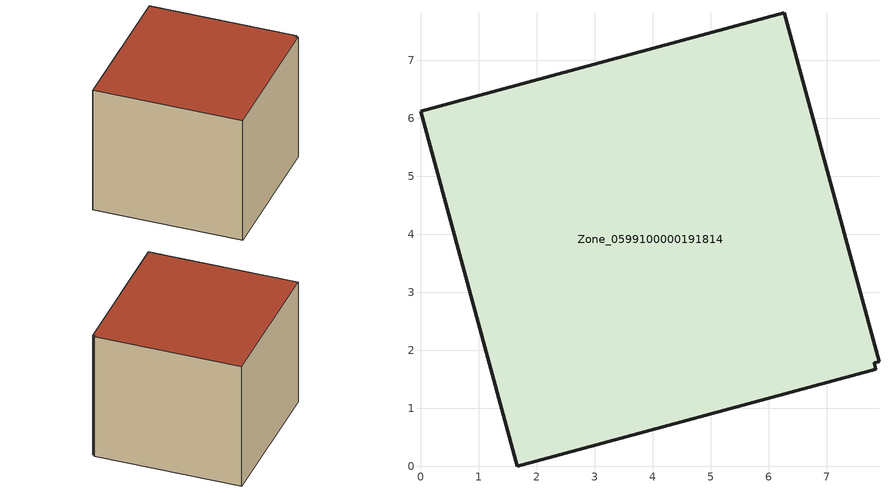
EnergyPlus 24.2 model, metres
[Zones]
Zone_0599100000191814
 floor ground (C_G): 7.9,1.8 7.82,1.78 7.85,1.68 1.67,0 0,6.12 6.26,7.82 z0
 wall outside (C_F): 7.9,1.8 6.26,7.82 0,6.12 1.67,0 7.85,1.68 7.82,1.78 7.9,1.8 z0:5.67
 roof outside (C_R): 7.82,1.78 7.9,1.8 6.26,7.82 0,6.12 1.67,0 7.85,1.68 z5.67
[BUILDING]
Pand.0599100000191814: North Axis=0; Terrain=City; Loads Convergence Tolerance Value=0.04; Temperature Convergence Tolerance Value=0.4; Solar Distribution=FullExterior; Maximum Number of Warmup Days=25; Minimum Number of Warmup Days=1
[Site:Location]
Rotterdam.The.Hague.AP_ZH_NLD Design_Conditions: Latitude=51.96; Longitude=4.45; Time Zone=1; Elevation=-4.5
[SITE:GROUNDTEMPERATURE:BUILDINGSURFACE]
18, 18, 18, 18, 18, 18, 18, 18, 18, 18, 18, 18
[MATERIAL] Thermal Absorptance=0.9; Solar Absorptance=0.7; Visible Absorptance=0.7
Name | Roughness | Thickness | Conductivity | Density | Specific Heat
G.TC.1946-1964 | MediumSmooth | 0.15 | 1 | 540 | 1210
F.TC.1946-1964 | Rough | 0.3 | 0.857143 | 1920 | 840
R.TC.1946-1964 | MediumRough | 0.2 | 0.235294 | 1500 | 1000
[CONSTRUCTION]
C_G: G.TC.1946-1964
C_F: F.TC.1946-1964
C_R: R.TC.1946-1964
[ZONE]
Zone_0599100000191814: Type=1; Multiplier=1; Ceiling Height=Autocalculate; Volume=Autocalculate; Floor Area=autocalculate; Part of Total Floor Area=Yes
[ZONEINFILTRATION:DESIGNFLOWRATE]
Infil_Zone_0599100000191814: Zone or ZoneList or Space or SpaceList=Zone_0599100000191814; Schedule=AlwaysOn; Design Flow Rate Calculation Method=Flow/Area; Flow Rate per Floor Area=0.003; Constant Term Coefficient=1; Temperature Term Coefficient=0; Velocity Term Coefficient=0; Velocity Squared Term Coefficient=0
[HVACTEMPLATE:ZONE:IDEALLOADSAIRSYSTEM]
Zone_0599100000191814: Maximum Heating Supply Air Temperature=50; Minimum Cooling Supply Air Temperature=13; Maximum Heating Supply Air Humidity Ratio=0.0156; Minimum Cooling Supply Air Humidity Ratio=0.0077; Heating Limit=NoLimit; Cooling Limit=NoLimit; Dehumidification Control Type=ConstantSensibleHeatRatio; Cooling Sensible Heat Ratio=0.7; Dehumidification Setpoint=60; Humidification Control Type=None; Humidification Setpoint=30; Outdoor Air Method=None; Outdoor Air Flow Rate per Person=0.00944; Outdoor Air Flow Rate per Zone Floor Area=0; Outdoor Air Flow Rate per Zone=0; Demand Controlled Ventilation Type=None; Outdoor Air Economizer Type=NoEconomizer; Heat Recovery Type=None; Sensible Heat Recovery Effectiveness=0.7; Latent Heat Recovery Effectiveness=0.65
[ZONECONTROL:THERMOSTAT]
ThermostatControl_Zone_0599100000191814: Zone or ZoneList=Zone_0599100000191814; Control Type Schedule=DualSetpointControlType; Control 1=Thermostat_Zone_0599100000191814; Temperature Difference Between Cutout And Setpoint=0
[THERMOSTATSETPOINT:DUALSETPOINT]
Thermostat_Zone_0599100000191814: Heating Setpoint Temperature Schedule=HeatingSetpoint_Zone_0599100000191814; Cooling Setpoint Temperature Schedule=CoolingSetpoint_Zone_0599100000191814
[SCHEDULE:COMPACT]
HeatingSetpoint_Zone_0599100000191814: Through: 12/31, For: AllDays, Until: 24:00, 21
CoolingSetpoint_Zone_0599100000191814: Through: 12/31, For: AllDays, Until: 24:00, 24
DualSetpointControlType: Through: 12/31, For: AllDays, Until: 24:00, 4
AlwaysOn: Through: 12/31, For: AllDays, Until: 24:00, 1
